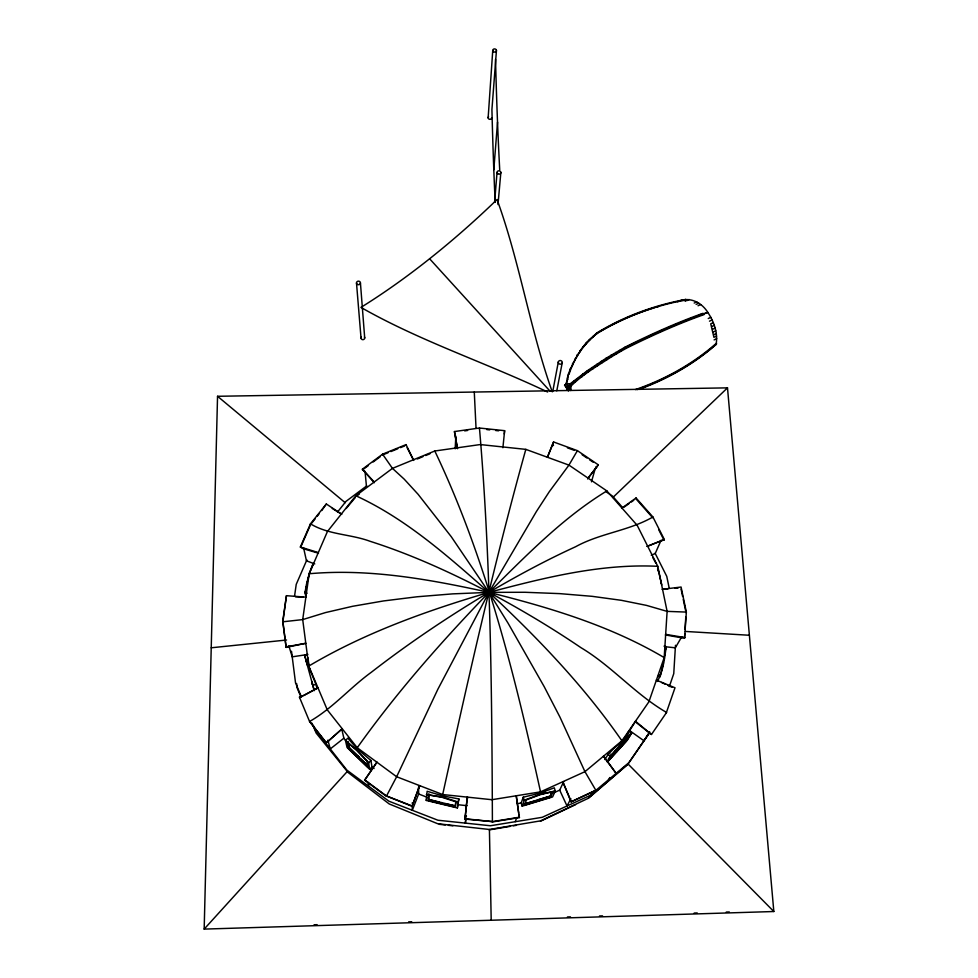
<?xml version="1.0" encoding="UTF-8"?>
<svg xmlns="http://www.w3.org/2000/svg" width="978" height="978" viewBox="0 0 978 978"><rect width="100%" height="100%" fill="white"/><g stroke="black" fill="none" stroke-linecap="round" stroke-linejoin="round"><path stroke-width="1.47" d="M426.249 800.432L427.129 791.275L442.594 795.847L458.89 798.953L457.374 807.95L426.249 800.432L426.775 798.292M428.486 800.615L428.877 794.075L428.486 800.615L455.186 807.07L455.931 801.972M204.17 929.1L217.544 396.286L727.498 387.863L773.83 911.52L204.17 929.1L347.276 771.495L316.163 733.084L312.019 723.231M454.44 431.555L457.472 448.547L454.44 431.555L479.452 428.022L504.624 430.675L502.9 447.728L502.998 446.958M455.173 448.804L455.834 436.115M665.541 650.015L666.14 646.641L664.05 646.152M666.14 646.641C664.649 658.438 663.231 670.945 657.399 681.434M662.13 589.343L681.079 587.032L686.36 612.081L684.539 638.121L681.715 637.815L681.776 636.715L675.321 647.803L664.808 646.69M684.539 638.121L684.808 633.622M685.065 629.135L685.774 617.155M675.48 645.272L673.756 673.659L669.331 686.544M664.196 657.595L667.118 611.372L657.791 566.311L637.179 525.32L606.873 490.919L568.939 465.112L525.822 449.367L480.186 444.562L434.794 451.005L392.459 468.376L355.845 495.748L327.398 531.58L309.182 573.744L302.703 619.6L308.767 666.067L327.288 709.869L357.239 747.742L396.652 776.74L442.679 794.539L491.885 799.711L540.528 791.862L584.954 771.666L621.922 740.835L648.891 701.813L664.196 657.595C610.211 625.663 549.453 607.448 488.951 592.362C430.124 579.453 369.635 568.365 309.182 573.744M488.144 117.849L492.741 50.514M442.105 802.706L441.811 804.185M496.445 50.453L491.922 109.548A379.268 22.139 89.9 0 0 495.186 202.373M493.804 169.744L497.533 122.116M494.599 202.275L497.032 172.519M704.038 314.61L702.253 315.234A297.801 65.306 -33.1 0 0 626.042 348.412L621.323 351.041L620.847 350.295L625.578 347.667A297.85 65.44 -33.1 0 1 701.813 314.5L707.803 312.41C713.854 321.407 717.803 332.422 716.275 343.364L716.14 344.452L710.48 349.256A326.187 253.009 25.2 0 1 639.147 389.366M497.998 204.573L500.846 172.446M479.379 428.804L479.452 428.022C490.711 558.866 491.861 690.358 492.399 821.618L464.978 819.087L467.288 797.131L464.978 819.087M504.269 433.987L504.624 430.675M466.066 815.86L465.32 823.121L466.005 818.977M455.186 807.07L455.821 801.801L442.288 797.376L426.335 794.539L442.313 796.997L455.98 801.288L458.107 802.217L457.374 807.95M665.382 651.629L664.808 655.59M294.537 596.213L296.236 584.355L306.872 559.868M306.114 597.167L286.444 595.688L282.728 621.213L286.138 647.412L305.869 643.267L285.967 646.861M286.138 647.412L282.911 621.788L286.444 595.688M663.439 662.742L660.101 676.825L657.998 676.324M305.894 588.988L306.346 586.445M552.753 391.469L558.328 361.921M663.952 660.236L664.417 657.839M556.775 390.821L562.228 362.777A1.993 1.822 10.3 0 0 559.648 360.601A1.993 1.822 10.3 0 0 558.951 363.682A1.993 1.822 10.3 0 0 562.228 362.777M598.304 464.819L587.656 478.707L598.304 464.819L577.399 450.65L553.572 441.97L547.729 456.689M442.679 794.539C468.169 678.976 494.037 563.389 525.822 449.367M306.872 583.866L307.447 581.287M564.599 385.234L565.59 384.696L567.656 379.024L566.458 384.134L570.687 390.491L570.944 388.841A6.43 3.179 64.9 0 0 570.321 384.88L570.162 384.647A6.43 3.179 64.8 0 0 567.546 383.743L564.599 385.234L568.426 390.98M458.89 798.953L458.107 802.217L455.821 801.801M577.216 451.408L577.399 450.65L568.939 465.112L549.269 491.738L536.372 511.58L488.951 592.362L437.851 689.282L396.652 776.74L386.506 796.006L412.056 806.288L419.635 785.627L412.056 806.288M308.07 578.756L309.403 574M591.482 481.824L595.272 468.376M522.154 806.153L524.232 800.395L526.519 799.344L540.357 794.307L555.296 791.006L552.582 796.948L522.154 806.153L521.188 802.999L523.254 797.18L540.003 793.17L554.294 787.803L555.296 791.006L540.198 794.674L526.421 799.857L524.465 805.151L550.565 797.253L551.347 792.266M567.656 379.024L568.56 373.828L567.081 378.865M656.287 680.101L675.003 687.754L666.262 712.913M305.613 590.871L304.965 592.754L305.955 596.886M614.16 752.889L625.284 740.578L626.764 736.41M570.321 368.914L568.56 373.828M569.123 374.024C574.282 358.119 583.988 343.584 597.265 333.327A362.728 298.094 48.1 0 1 678.035 301.505C689.466 296.248 701.678 302.349 707.84 312.459L701.849 314.549A297.825 64.768 -33 0 0 625.639 347.777L611.287 355.894L611.776 356.628L621.323 351.041M515.235 821.703L516.714 817.559M636.055 497.961L635.798 498.658L652.644 517.68L652.913 516.995L636.055 497.961L621.971 508.059M492.313 821.96L519.367 817.559L516.237 795.786L518.658 813.183M418.56 786.984L418.645 793.977L412.313 810.285L412.154 805.945M310.808 569.868L311.517 568.12M547.35 457.227L553.572 441.97M537.191 800.077L550.223 796.141L552.044 792.046M570.064 369.391L572.864 364.403M318.461 553.218L303.094 548.658L300.344 547.02L310.466 523.841L326.334 503.988L341.787 514.281L332.239 508.45M301.09 546.311L310.601 524.526L315.258 518.695M664.331 539.514L647.167 546.384L664.331 539.514L652.913 516.995C628.866 530.858 600.125 533.193 575.626 546.726C545.907 560.296 517.142 575.846 488.951 592.362C448.242 616.69 408.804 643.157 371.334 672.253C349.965 687.742 332.654 708.316 309.61 721.483L326.249 742.925L342.214 728.732L326.249 742.925M550.565 797.253L553.01 791.813M553.951 792.73L559.697 790.114L563.683 781.642M575.125 359.806L572.338 364.146M574.612 359.537L577.631 355.393M577.13 355.1L576.837 355.65L580.382 351.175M571.238 801.52L562.802 781.74L571.042 801.874L595.834 790.273L584.954 771.666L560.015 717.253L544.196 686.666L508.108 623.255L488.951 592.362L451.31 536.775L418.071 494.269L404.171 479.122L392.459 468.376L382.581 454.183L362.398 469.195L374.281 482.741M579.893 350.845L579.587 351.42L586.079 342.972L596.886 332.899A363.425 298.669 48.1 0 1 677.815 301.016L685.676 299.451L685.37 300.649L685.676 299.451M312.19 566.641L313.229 563.401L309.366 573.022L306.456 584.331L304.965 592.754L307.019 593.243M583.353 347.153L582.558 347.398L586.543 343.339M585.749 343.596L589.93 339.757M686.043 612.668L686.36 612.081L667.118 611.372L646.47 605.382L621.311 600.309L592.179 596.336L559.795 593.634L525.052 592.277L488.951 592.362L452.594 593.878L417.068 596.776L383.437 600.957L352.642 606.287L325.527 612.57L302.703 619.6L282.911 621.788M604.82 759.515C611.03 748.512 623.536 742.62 629.135 730.884L631.58 733.121L627.363 740.15L607.424 762.021M589.135 340.014L593.512 336.42M607.228 761.74L610.272 756.471L621.898 743.158M610.847 754.148L611.715 754.943L608.206 761.018L626.128 741.361L631.58 733.121L626.507 738.39M616.336 750.383L614.942 751.764M621.03 742.351L619.025 744.723M625.663 736.776L629.135 730.884M625.834 736.703L635.834 720.762M595.834 790.273L571.042 801.874M610.272 757.082L608.328 759.185L625.284 740.578L628.341 735.444M592.717 336.676L597.265 333.327M608.463 779.808L609.856 777.534M568.56 387.3L569.758 387.679L568.56 387.3L570.223 384.745L587.754 371.481L587.289 370.772L606.079 358.254L625.138 347.092A297.715 64.866 -33 0 1 701.324 313.914L703.121 313.29M569.098 387.985C581.176 375.246 597.069 366.237 611.776 356.628M569.233 387.019L568.169 386.591L569.832 384.061L587.289 370.772M568.573 387.312L566.898 388.682L568.573 387.312C579.196 375.699 593.524 367.716 606.568 358.938L606.079 358.254M635.199 721.703L651.458 734.502L635.468 721.238M651.458 734.502L666.568 712.449C635.48 694.527 611.935 666.152 580.956 647.668C551.323 627.558 520.54 609.208 488.951 592.362C450.699 572.485 411.347 554.44 370.21 541.335C350.576 534.037 328.694 534.893 310.466 523.841L310.601 524.526M649.062 732.791L649.698 731.862L643.927 740.749L629.905 730.81M649.135 733.17L628.915 762.632L589.587 795.664L542.252 817.302L490.406 825.75L437.948 820.236L388.902 801.19L346.945 770.163L315.124 729.649L313.4 725.517M649.331 733.048L627.754 764.441L588.842 797.901M616.959 749.551L616.103 750.798L616.947 751.581M346.163 508.499L355.344 497.521M364.647 780.187L376.897 762.204L364.647 780.187L386.542 796.373M357.239 747.742C396.677 692.351 441.775 641.226 488.951 592.362C525.846 556.042 562.374 518.034 606.873 490.919M716.14 344.452L716.275 343.364L710.615 348.156A325.906 252.691 25.2 0 1 635.468 389.586M337.508 512.056L346.041 501.335L366.726 485.883M317.129 516.36L318.987 514.025M321.786 510.528L326.334 503.988M612.008 754.405L619.881 745.383M621.641 743.586L623.854 741.031M623.353 741.74L625.724 739.038M611.715 754.943L610.272 756.471L607.827 754.209M624.979 739.991L627.46 737.216M369.708 769.38L371.982 767.021L370.931 760.468L357.532 749.234L347.813 738.145L345.491 740.529L347.043 747.461L369.708 769.38L368.608 762.877L366.933 760.884L356.713 750.089L345.491 740.529L356.799 750.517L368.608 762.877L370.931 760.468M366.97 761.422L368.009 767.412L348.571 748.61L349.378 747.779L349.207 743.61M627.9 736.96L629.966 734.955L629.098 734.16M612.9 497.46L727.498 387.863M716.678 343.755L711.018 348.571A326.518 253.155 25.2 0 1 637.02 389.623M357.373 495.626L359.378 493.939M341.921 729.698L343.865 738.207L330.283 748.94L327.862 740.187L328.571 741.092M362.471 469.941L368.4 465.528M373.144 461.995L380.259 456.702M624.135 507.069L628.927 503.682M631.336 501.995L633.732 500.296M615.651 352.459L616.152 353.144L606.507 358.84L606.983 359.586M308.767 666.067C364.818 632.815 426.677 610.737 488.951 592.362C543.964 577.839 600.455 563.499 657.791 566.311M303.559 695.676L317.984 687.864L299.537 697.51L302.226 696.348M716.495 336.077L713.916 337.312L710.737 323.828L713.329 322.606M714.099 339.892L716.678 338.657M568.169 386.591L568.817 386.273M713.158 332.007L715.737 330.784M713.72 334.721L716.299 333.498M711.666 326.566L714.246 325.344M712.583 329.293L715.175 328.07M540.479 821.239L575.553 804.637M708.243 318.535L710.835 317.312M709.49 321.175L712.082 319.965M696.128 304.402L698.72 303.204M698.06 305.759L700.651 304.549M694.197 303.058L696.788 301.872M684.991 300.918L687.571 299.733M686.666 300.711L689.258 299.525M569.783 799.16L570.846 798.671L567.02 805.982L559.697 790.114M651.262 555.211L655.236 553.487L661.067 540.272L661.556 541.25M417.288 458.975L422.912 456.677M425.723 455.516L429.941 453.792M407.141 447.728L413.694 460.43L406.041 444.611L382.581 454.183L382.63 454.941M384.012 454.379L388.144 452.692M390.894 451.567L397.789 448.755M400.54 447.631L404.672 445.944M570.394 383.889L570.26 384.794L571.323 385.283M550.223 796.141L524.122 804.026L534.171 801.239M311.75 681.47L312.777 685.285L315.943 684.38L317.006 688.365M307.764 654.258L304.623 655.15L306.469 662.008M542.35 792.816L544.795 792.168M526.421 799.857L524.232 800.395L523.254 797.18M677.302 301.737L679.93 301.212M681.238 300.955L685.15 300.173M347.373 771.935L389.232 803.965L437.741 823.745L489.416 829.478L540.663 820.835L587.937 798.464L628.035 763.989L773.83 911.52M489.306 829.882L510.382 826.324M513.389 825.811L516.396 825.31M519.489 817.217L492.399 821.618L465.039 818.745M517.325 803.623L521.188 802.999M307.544 654.502L292.214 656.837L288.865 645.859M464.684 430.882L467.618 430.467M211.236 647.791L286.566 640.015M663.585 589.221L667.913 588.878M675.138 588.291L678.023 588.059M314.048 924.772L317.092 924.675M408.657 921.851L411.714 921.765M567.423 916.961L570.467 916.863M599.49 915.97L602.546 915.873M694.172 913.049L697.228 912.951M726.251 912.058L729.307 911.961M295.503 596.8L303.082 597.057M685.407 631.446L749.38 635.26M574.318 380.625L574.453 381.31M575.321 382.117L574.489 381.359M486.775 429.586L489.733 429.892M495.65 430.516L498.609 430.821M467.227 797.498L468.401 797.62M458.132 804.747L467.093 805.689M465.284 816.092L466.469 816.227M439.232 824.307L445.296 824.98M448.34 825.322L452.887 825.823M665.663 634.367L684.869 637.558M665.358 634.93L681.715 637.815M446.543 804.014L455.455 805.933L428.755 799.478L439.415 802.339M659.306 674.575L660.419 674.844M580.773 375.784L581.69 377.153M300.344 547.02L318.339 552.57M567.411 447.838L574.416 450.381M552.484 445.124L553.511 445.491M314.769 563.939L306.456 560.81L303.535 547.643M418.535 785.591L419.635 786.006M418.645 793.977L427.031 797.229M412.044 803.06L413.144 803.488M412.044 805.921L386.506 796.006L364.574 779.796M661.519 682.473L665.431 684.258M668.047 685.444L671.972 687.228M547.631 392.007C485.919 362.679 420.454 341.322 360.931 307.398A305.698 98.925 -43.7 0 0 497.056 199.512C519.868 262.287 529.844 328.877 552.228 391.775M355.845 495.748C406.053 518.805 447.863 556.189 488.951 592.362C537.582 637.693 583.988 686.055 621.922 740.835M582.13 454.733L587.044 458.071M589.502 459.733L593.181 462.227M595.651 467.032L596.556 467.643M606.262 491.873L612.558 496.164L622.631 507.594M371.982 767.021L374.061 768.549M217.544 396.286L345.173 502.704M625.284 740.578L626.128 741.361M360.234 758.561L367.74 765.578L349.378 747.779L347.997 741.434L347.166 742.278L348.571 748.61M355.748 747.889L359.501 751.52M349.378 747.779L359.073 757.155M362.398 469.195L374.219 482.02M429.599 258.754L550.101 391.212M701.324 313.914L702.253 315.234M343.865 738.207L346.945 742.106M358.205 756.361L359.158 757.571M309.61 721.483L326.126 742.498M625.138 347.092L625.639 347.777M620.419 349.708L620.92 350.393M610.871 355.307L611.36 355.992M583.181 374.66L583.695 375.393M601.311 361.285L601.788 361.982L592.313 368.18L592.815 368.902M587.705 371.395L588.206 372.129M596.58 364.391L597.485 365.735M568.597 390.381L564.844 384.757M601.727 361.884L602.216 362.618M591.898 367.557L592.362 368.254M582.778 374.024L583.23 374.733M616.079 353.034L616.556 353.779M652.766 557.521L655.871 563.206M625.578 347.667L626.042 348.412M434.794 451.005C486.127 558.646 514.941 675.835 540.528 791.862M658.671 529.587L664.038 540.174M655.089 553.181L666.751 576.348L669.172 587.986M300.735 696.495L297.178 688.047L296.603 683.5M315.943 684.38L309.268 667.901L307.948 657.717M301.285 696.617L295.527 682.852L291.505 651.275M299.378 697.021L309.757 721.947M657.839 568.218L661.776 584.954M657.558 568.841L658.341 571.238M307.398 665.26L304.623 655.15L305.258 657.497M309.268 667.901L310.087 670.92M306.065 660.529L307.031 664.099M312.777 685.285L312.239 683.304L314.268 690.639L306.701 662.888M659.698 576.238L660.248 578.768M681.079 589.111L682.632 596.482M683.243 599.416L685.725 611.201M368.083 782.4L368.779 786.312M518.866 814.601L519.367 817.559M660.688 581.262L660.945 583.12M365.038 471.323L366.432 486.103M356.493 282.972L361.029 338.033M360.43 282.874A1.968 1.773 -2.5 0 1 357.508 284.488A1.968 1.773 -2.5 0 1 357.447 281.407A1.968 1.773 -2.5 0 1 360.43 282.874L364.696 337.936M474.281 392.044L476.041 428.291M406.041 444.611L406.053 445.381M489.416 829.478L491.2 920.237M499.721 169.805A413.547 25.208 -89.9 0 1 495.516 59.303M491.604 117.788A1.736 1.504 4.6 0 1 489.281 119.218A1.736 1.504 4.6 0 1 488.597 116.773M364.439 337.104A1.834 1.675 -3.1 0 1 364.06 339.244A1.834 1.675 -3.1 0 1 361.701 339.293A1.834 1.675 -3.1 0 1 361.261 337.19M596.47 333.596A363.021 298.424 48.1 0 1 610.223 325.821M611.397 325.222A363.021 298.424 48.1 0 1 654.16 307.777M655.431 307.385A363.021 298.424 48.1 0 1 659.245 306.261M603.512 756.202L616.152 773.402L603.512 756.202M493.34 51.626A1.858 1.589 4.6 0 0 496.396 50.868A1.858 1.589 4.6 0 0 494.037 48.961A1.858 1.589 4.6 0 0 493.34 51.626M497.655 173.693A1.907 1.675 5.1 0 0 500.809 172.874A1.907 1.675 5.1 0 0 498.364 170.869A1.907 1.675 5.1 0 0 497.655 173.693"/></g></svg>
